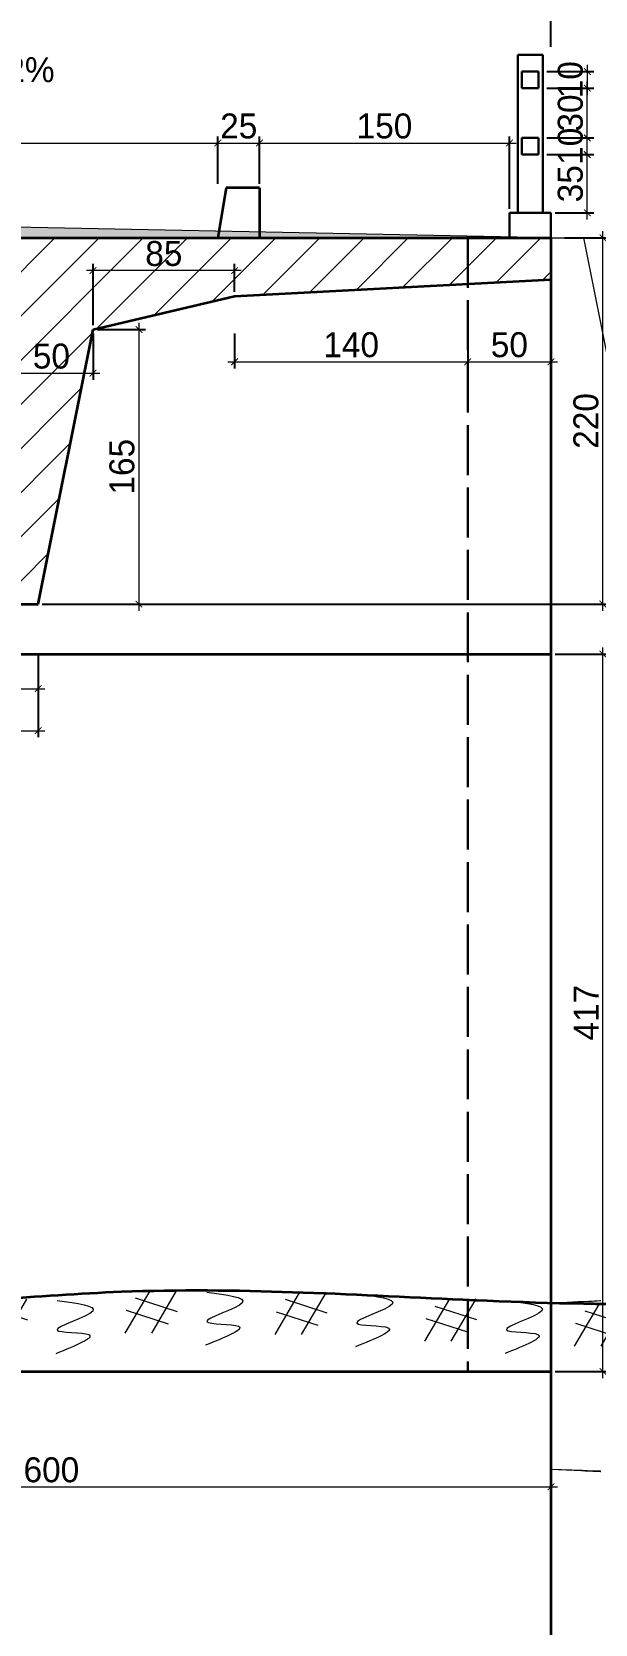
# Model space of a CAD drawing. Header units: millimetres. Extents: x -354608 to 492029, y -885357 to -234285.
# Drawn here: x 11132 to 28045, y -486772 to -438943 of the extents above; entities that cross this region are included whole.
import ezdxf

# ---------------------------------------------------------------- set-up
doc = ezdxf.new("R2010")
doc.units = ezdxf.units.MM
doc.header["$LTSCALE"] = 0.25
doc.header["$MEASUREMENT"] = 0
doc.header["$PDMODE"] = 34
doc.linetypes.add('ACAD_ISO02W100', pattern=[15, 12, -3])
doc.layers.get('0').update_dxf_attribs({"lineweight": 30})
for name, color, linetype, lineweight in [('!text', 130, 'Continuous', 20), ('2', 253, 'Continuous', 15), ('dam', 1, 'Continuous', 35), ('duong 2', 2, 'Continuous', 13), ('duong 3', 3, 'Continuous', 30), ('dut', 2, 'ACAD_ISO02W100', 30)]:
    doc.layers.add(name, color=color, linetype=linetype, lineweight=lineweight)
doc.styles.add('K-THUOC', font='11_3664_VSWICONN.TTF')
doc.styles.get("Standard").update_dxf_attribs({"font": 'VNswitzerlandcondlight.TTF'})
doc.dimstyles.new('tl 1.50', dxfattribs={"dimscale": 250, "dimtxt": 3, "dimasz": 0.8, "dimexe": 0.8, "dimexo": 0.5, "dimgap": 0.5, "dimtad": 1, "dimdec": 0, "dimlfac": 0.02, "dimzin": 0, "dimdsep": 46, "dimtxsty": 'K-THUOC', "dimblk": 'ARCHTICK', "dimcen": 1, "dimdle": 0.8, "dimclrd": 256, "dimclrt": 256, "dimadec": 0, "dimazin": 0, "dimtfac": 1, "dimtdec": 0, "dimtmove": 0, "dimatfit": 3, "dimfxl": 0, "dimfrac": 2, "dimtolj": 1, "dimtzin": 0, "dimlwd": -1, "dimarcsym": 0})

# ---------------------------------------------------------------- blocks, each defined once
blk = doc.blocks.new('_ArchTick')
at = {"color": 0, "linetype": 'ByBlock', "const_width": 0.15}
blk.add_lwpolyline([(-0.5, -0.5), (0.5, 0.5)], dxfattribs=at)
blk = doc.blocks.new('*D172')
at = {"layer": '2'}
blk.add_line((-3481, -442282), (16919, -442282), dxfattribs=at)
at = {"layer": '2', "color": 0, "lineweight": -2}
for p, q in [((-3281, -444406), (-3281, -442082)), ((16719, -443509), (16719, -442082))]:
    blk.add_line(p, q, dxfattribs=at)
at = {"layer": 'Defpoints', "color": 0}
for p in [(16719, -442282), (16719, -443634), (-3281, -444531)]:
    blk.add_point(p, dxfattribs=at)
at = {"layer": '2', "xscale": 200, "yscale": 200, "zscale": 200, "rotation": 180}
blk.add_blockref('_ArchTick', (-3281, -442282), dxfattribs=at)
at = {"layer": '2', "xscale": 200, "yscale": 200, "zscale": 200}
blk.add_blockref('_ArchTick', (16719, -442282), dxfattribs=at)
at = {"layer": '2', "insert": (6719, -441768), "char_height": 750, "attachment_point": 5, "style": 'K-THUOC'}
blk.add_mtext('\\A1;800/2', dxfattribs=at)
blk = doc.blocks.new('*D173')
at = {"layer": '2'}
blk.add_line((16519, -442282), (18169, -442282), dxfattribs=at)
at = {"layer": '2', "color": 0, "lineweight": -2}
for p, q in [((16719, -443509), (16719, -442082)), ((17969, -443506), (17969, -442082))]:
    blk.add_line(p, q, dxfattribs=at)
at = {"layer": 'Defpoints', "color": 0}
for p in [(17969, -442282), (16719, -443634), (17969, -443631)]:
    blk.add_point(p, dxfattribs=at)
at = {"layer": '2', "xscale": 200, "yscale": 200, "zscale": 200, "rotation": 180}
blk.add_blockref('_ArchTick', (16719, -442282), dxfattribs=at)
at = {"layer": '2', "xscale": 200, "yscale": 200, "zscale": 200}
blk.add_blockref('_ArchTick', (17969, -442282), dxfattribs=at)
at = {"layer": '2', "insert": (17344, -441775), "char_height": 750, "attachment_point": 5, "style": 'K-THUOC'}
blk.add_mtext('\\A1;25', dxfattribs=at)
blk = doc.blocks.new('*D174')
at = {"layer": '2'}
blk.add_line((17769, -442282), (25669, -442282), dxfattribs=at)
at = {"layer": '2', "color": 0, "lineweight": -2}
for p, q in [((17969, -443506), (17969, -442082)), ((25469, -444256), (25469, -442082))]:
    blk.add_line(p, q, dxfattribs=at)
at = {"layer": 'Defpoints', "color": 0}
for p in [(25469, -442282), (17969, -443631), (25469, -444381)]:
    blk.add_point(p, dxfattribs=at)
at = {"layer": '2', "xscale": 200, "yscale": 200, "zscale": 200, "rotation": 180}
blk.add_blockref('_ArchTick', (17969, -442282), dxfattribs=at)
at = {"layer": '2', "xscale": 200, "yscale": 200, "zscale": 200}
blk.add_blockref('_ArchTick', (25469, -442282), dxfattribs=at)
at = {"layer": '2', "insert": (21719, -441774), "char_height": 750, "attachment_point": 5, "style": 'K-THUOC'}
blk.add_mtext('\\A1;150', dxfattribs=at)
blk = doc.blocks.new('*D178')
at = {"layer": '2', "color": 0, "lineweight": -2}
for p, q in [((26594, -442631), (28010, -442631)), ((26844, -444381), (28010, -444381))]:
    blk.add_line(p, q, dxfattribs=at)
at = {"layer": '2'}
blk.add_line((27810, -444581), (27810, -442431), dxfattribs=at)
at = {"layer": 'Defpoints', "color": 0}
for p in [(26469, -442631), (27810, -442631), (26719, -444381)]:
    blk.add_point(p, dxfattribs=at)
at = {"layer": '2', "xscale": 200, "yscale": 200, "zscale": 200}
for p, rotation in [((27810, -442631), 90), ((27810, -444381), 270)]:
    blk.add_blockref('_ArchTick', p, dxfattribs=dict(at, rotation=rotation))
at = {"layer": '2', "insert": (27302, -443506), "char_height": 750, "attachment_point": 5, "rotation": 90, "style": 'K-THUOC'}
blk.add_mtext('\\A1;35', dxfattribs=at)
blk = doc.blocks.new('*D179')
at = {"layer": '2'}
blk.add_line((27810, -442831), (27810, -441931), dxfattribs=at)
at = {"layer": '2', "color": 0, "lineweight": -2}
for p, q in [((26594, -442131), (28010, -442131)), ((26594, -442631), (28010, -442631))]:
    blk.add_line(p, q, dxfattribs=at)
at = {"layer": 'Defpoints', "color": 0}
for p in [(26469, -442131), (27810, -442131), (26469, -442631)]:
    blk.add_point(p, dxfattribs=at)
at = {"layer": '2', "xscale": 200, "yscale": 200, "zscale": 200}
for p, rotation in [((27810, -442131), 90), ((27810, -442631), 270)]:
    blk.add_blockref('_ArchTick', p, dxfattribs=dict(at, rotation=rotation))
at = {"layer": '2', "insert": (27302, -442381), "char_height": 750, "attachment_point": 5, "rotation": 90, "style": 'K-THUOC'}
blk.add_mtext('\\A1;10', dxfattribs=at)
blk = doc.blocks.new('*D180')
at = {"layer": '2'}
blk.add_line((27810, -442331), (27810, -440431), dxfattribs=at)
at = {"layer": '2', "color": 0, "lineweight": -2}
for p, q in [((26594, -440631), (28010, -440631)), ((26594, -442131), (28010, -442131))]:
    blk.add_line(p, q, dxfattribs=at)
at = {"layer": 'Defpoints', "color": 0}
for p in [(26469, -440631), (27810, -440631), (26469, -442131)]:
    blk.add_point(p, dxfattribs=at)
at = {"layer": '2', "xscale": 200, "yscale": 200, "zscale": 200}
for p, rotation in [((27810, -440631), 90), ((27810, -442131), 270)]:
    blk.add_blockref('_ArchTick', p, dxfattribs=dict(at, rotation=rotation))
at = {"layer": '2', "insert": (27302, -441381), "char_height": 750, "attachment_point": 5, "rotation": 90, "style": 'K-THUOC'}
blk.add_mtext('\\A1;30', dxfattribs=at)
blk = doc.blocks.new('*D181')
at = {"layer": '2'}
blk.add_line((27810, -439931), (27810, -440831), dxfattribs=at)
at = {"layer": '2', "color": 0, "lineweight": -2}
for p, q in [((26594, -440131), (28010, -440131)), ((26594, -440631), (28010, -440631))]:
    blk.add_line(p, q, dxfattribs=at)
at = {"layer": 'Defpoints', "color": 0}
for p in [(26469, -440131), (26469, -440631), (27810, -440631)]:
    blk.add_point(p, dxfattribs=at)
at = {"layer": '2', "xscale": 200, "yscale": 200, "zscale": 200}
for p, rotation in [((27810, -440131), 90), ((27810, -440631), 270)]:
    blk.add_blockref('_ArchTick', p, dxfattribs=dict(at, rotation=rotation))
at = {"layer": '2', "insert": (27302, -440381), "char_height": 750, "attachment_point": 5, "rotation": 90, "style": 'K-THUOC'}
blk.add_mtext('\\A1;10', dxfattribs=at)
blk = doc.blocks.new('*D217')
at = {"layer": '2', "color": 0, "lineweight": -2}
for p, q in [((11319, -457690), (11319, -458874)), ((8819, -457756), (8819, -458874))]:
    blk.add_line(p, q, dxfattribs=at)
at = {"layer": '2'}
blk.add_line((8619, -458674), (11519, -458674), dxfattribs=at)
at = {"layer": 'Defpoints', "color": 0}
for p in [(8819, -457631), (11319, -457565), (11319, -458674)]:
    blk.add_point(p, dxfattribs=at)
at = {"layer": '2', "xscale": 200, "yscale": 200, "zscale": 200, "rotation": 180}
blk.add_blockref('_ArchTick', (8819, -458674), dxfattribs=at)
at = {"layer": '2', "xscale": 200, "yscale": 200, "zscale": 200}
blk.add_blockref('_ArchTick', (11319, -458674), dxfattribs=at)
at = {"layer": '2', "insert": (10069, -458166), "char_height": 750, "attachment_point": 5, "style": 'K-THUOC'}
blk.add_mtext('\\A1;50', dxfattribs=at)
blk = doc.blocks.new('*D218')
at = {"layer": '2', "color": 0, "lineweight": -2}
for p, q in [((-3281, -457756), (-3281, -460134)), ((11319, -458117), (11319, -460134))]:
    blk.add_line(p, q, dxfattribs=at)
at = {"layer": '2'}
blk.add_line((-3481, -459934), (11519, -459934), dxfattribs=at)
at = {"layer": 'Defpoints', "color": 0}
for p in [(-3281, -457631), (11319, -457992), (11319, -459934)]:
    blk.add_point(p, dxfattribs=at)
at = {"layer": '2', "xscale": 200, "yscale": 200, "zscale": 200, "rotation": 180}
blk.add_blockref('_ArchTick', (-3281, -459934), dxfattribs=at)
at = {"layer": '2', "xscale": 200, "yscale": 200, "zscale": 200}
blk.add_blockref('_ArchTick', (11319, -459934), dxfattribs=at)
at = {"layer": '2', "insert": (4019, -459427), "char_height": 750, "attachment_point": 5, "style": 'K-THUOC'}
blk.add_mtext('\\A1;292', dxfattribs=at)
blk = doc.blocks.new('*D223')
at = {"layer": '2'}
blk.add_line((17419, -446114), (12769, -446114), dxfattribs=at)
at = {"layer": '2', "color": 0, "lineweight": -2}
for p, q in [((12969, -447756), (12969, -445914)), ((17219, -446756), (17219, -445914))]:
    blk.add_line(p, q, dxfattribs=at)
at = {"layer": 'Defpoints', "color": 0}
for p in [(12969, -446114), (17219, -446881), (12969, -447881)]:
    blk.add_point(p, dxfattribs=at)
at = {"layer": '2', "xscale": 200, "yscale": 200, "zscale": 200, "rotation": 180}
blk.add_blockref('_ArchTick', (12969, -446114), dxfattribs=at)
at = {"layer": '2', "xscale": 200, "yscale": 200, "zscale": 200}
blk.add_blockref('_ArchTick', (17219, -446114), dxfattribs=at)
at = {"layer": '2', "insert": (15094, -445606), "char_height": 750, "attachment_point": 5, "style": 'K-THUOC'}
blk.add_mtext('\\A1;85', dxfattribs=at)
blk = doc.blocks.new('*D224')
at = {"layer": '2', "color": 0, "lineweight": -2}
for p, q in [((17219, -448006), (17219, -449053)), ((24219, -448480), (24219, -449053))]:
    blk.add_line(p, q, dxfattribs=at)
at = {"layer": '2'}
blk.add_line((17019, -448853), (24419, -448853), dxfattribs=at)
at = {"layer": 'Defpoints', "color": 0}
for p in [(17219, -447881), (24219, -448355), (24219, -448853)]:
    blk.add_point(p, dxfattribs=at)
at = {"layer": '2', "xscale": 200, "yscale": 200, "zscale": 200, "rotation": 180}
blk.add_blockref('_ArchTick', (17219, -448853), dxfattribs=at)
at = {"layer": '2', "xscale": 200, "yscale": 200, "zscale": 200}
blk.add_blockref('_ArchTick', (24219, -448853), dxfattribs=at)
at = {"layer": '2', "insert": (20719, -448345), "char_height": 750, "attachment_point": 5, "style": 'K-THUOC'}
blk.add_mtext('\\A1;140', dxfattribs=at)
blk = doc.blocks.new('*D225')
at = {"layer": '2', "color": 0, "lineweight": -2}
for p, q in [((26719, -446506), (26719, -449053)), ((24219, -448355), (24219, -449053))]:
    blk.add_line(p, q, dxfattribs=at)
at = {"layer": '2'}
blk.add_line((24019, -448853), (26919, -448853), dxfattribs=at)
at = {"layer": 'Defpoints', "color": 0}
for p in [(26719, -446381), (24219, -448230), (26719, -448853)]:
    blk.add_point(p, dxfattribs=at)
at = {"layer": '2', "xscale": 200, "yscale": 200, "zscale": 200, "rotation": 180}
blk.add_blockref('_ArchTick', (24219, -448853), dxfattribs=at)
at = {"layer": '2', "xscale": 200, "yscale": 200, "zscale": 200}
blk.add_blockref('_ArchTick', (26719, -448853), dxfattribs=at)
at = {"layer": '2', "insert": (25469, -448345), "char_height": 750, "attachment_point": 5, "style": 'K-THUOC'}
blk.add_mtext('\\A1;50', dxfattribs=at)
blk = doc.blocks.new('*D226')
at = {"layer": '2', "color": 0, "lineweight": -2}
for p, q in [((10469, -448006), (10469, -449395)), ((12969, -448006), (12969, -449395))]:
    blk.add_line(p, q, dxfattribs=at)
at = {"layer": '2'}
blk.add_line((10269, -449195), (13169, -449195), dxfattribs=at)
at = {"layer": 'Defpoints', "color": 0}
for p in [(10469, -447881), (12969, -447881), (12969, -449195)]:
    blk.add_point(p, dxfattribs=at)
at = {"layer": '2', "xscale": 200, "yscale": 200, "zscale": 200, "rotation": 180}
blk.add_blockref('_ArchTick', (10469, -449195), dxfattribs=at)
at = {"layer": '2', "xscale": 200, "yscale": 200, "zscale": 200}
blk.add_blockref('_ArchTick', (12969, -449195), dxfattribs=at)
at = {"layer": '2', "insert": (11719, -448687), "char_height": 750, "attachment_point": 5, "style": 'K-THUOC'}
blk.add_mtext('\\A1;50', dxfattribs=at)
blk = doc.blocks.new('*D227')
at = {"layer": '2'}
blk.add_line((14347, -447681), (14347, -456331), dxfattribs=at)
at = {"layer": '2', "color": 0, "lineweight": -2}
for p, q in [((13094, -447881), (14547, -447881)), ((11444, -456131), (14547, -456131))]:
    blk.add_line(p, q, dxfattribs=at)
at = {"layer": 'Defpoints', "color": 0}
for p in [(12969, -447881), (11319, -456131), (14347, -456131)]:
    blk.add_point(p, dxfattribs=at)
at = {"layer": '2', "xscale": 200, "yscale": 200, "zscale": 200}
for p, rotation in [((14347, -447881), 90), ((14347, -456131), 270)]:
    blk.add_blockref('_ArchTick', p, dxfattribs=dict(at, rotation=rotation))
at = {"layer": '2', "insert": (13839, -452006), "char_height": 750, "attachment_point": 5, "rotation": 90, "style": 'K-THUOC'}
blk.add_mtext('\\A1;165', dxfattribs=at)
blk = doc.blocks.new('*D228')
at = {"layer": '2', "color": 0, "lineweight": -2}
for p, q in [((26844, -457631), (28478, -457631)), ((26844, -479181), (28478, -479181))]:
    blk.add_line(p, q, dxfattribs=at)
at = {"layer": '2'}
blk.add_line((28278, -479381), (28278, -457431), dxfattribs=at)
at = {"layer": 'Defpoints', "color": 0}
for p in [(26719, -457631), (28278, -457631), (26719, -479181)]:
    blk.add_point(p, dxfattribs=at)
at = {"layer": '2', "xscale": 200, "yscale": 200, "zscale": 200}
for p, rotation in [((28278, -457631), 90), ((28278, -479181), 270)]:
    blk.add_blockref('_ArchTick', p, dxfattribs=dict(at, rotation=rotation))
at = {"layer": '2', "insert": (27778, -468406), "char_height": 750, "attachment_point": 5, "rotation": 90, "style": 'K-THUOC'}
blk.add_mtext('\\A1;417', dxfattribs=at)
blk = doc.blocks.new('*D229')
at = {"layer": '2', "color": 0, "lineweight": -2}
for p, q in [((27122, -445131), (28478, -445131)), ((12996, -456131), (28478, -456131))]:
    blk.add_line(p, q, dxfattribs=at)
at = {"layer": '2'}
blk.add_line((28278, -456331), (28278, -444931), dxfattribs=at)
at = {"layer": 'Defpoints', "color": 0}
for p in [(26997, -445131), (28278, -445131), (12871, -456131)]:
    blk.add_point(p, dxfattribs=at)
at = {"layer": '2', "xscale": 200, "yscale": 200, "zscale": 200}
for p, rotation in [((28278, -445131), 90), ((28278, -456131), 270)]:
    blk.add_blockref('_ArchTick', p, dxfattribs=dict(at, rotation=rotation))
at = {"layer": '2', "insert": (27771, -450631), "char_height": 750, "attachment_point": 5, "rotation": 90, "style": 'K-THUOC'}
blk.add_mtext('\\A1;220', dxfattribs=at)
blk = doc.blocks.new('*D234')
at = {"layer": '2', "color": 0, "lineweight": -2}
for p, q in [((-3281, -480545), (-3281, -482849)), ((26719, -480545), (26719, -482849))]:
    blk.add_line(p, q, dxfattribs=at)
at = {"layer": '2'}
blk.add_line((-3481, -482649), (26919, -482649), dxfattribs=at)
at = {"layer": 'Defpoints', "color": 0}
for p in [(-3281, -480420), (26719, -480420), (26719, -482649)]:
    blk.add_point(p, dxfattribs=at)
at = {"layer": '2', "xscale": 200, "yscale": 200, "zscale": 200, "rotation": 180}
blk.add_blockref('_ArchTick', (-3281, -482649), dxfattribs=at)
at = {"layer": '2', "xscale": 200, "yscale": 200, "zscale": 200}
blk.add_blockref('_ArchTick', (26719, -482649), dxfattribs=at)
at = {"layer": '2', "insert": (11719, -482141), "char_height": 750, "attachment_point": 5, "style": 'K-THUOC'}
blk.add_mtext('\\A1;600', dxfattribs=at)
blk = doc.blocks.new('*D704')
at = {"layer": '2'}
blk.add_line((-3481, -435220), (26919, -435220), dxfattribs=at)
at = {"layer": '2', "color": 0, "lineweight": -2}
for p, q in [((-3281, -440388), (-3281, -435020)), ((26719, -439388), (26719, -435020))]:
    blk.add_line(p, q, dxfattribs=at)
at = {"layer": 'Defpoints', "color": 0}
for p in [(26719, -435220), (26719, -439513), (-3281, -440513)]:
    blk.add_point(p, dxfattribs=at)
at = {"layer": '2', "xscale": 200, "yscale": 200, "zscale": 200, "rotation": 180}
blk.add_blockref('_ArchTick', (-3281, -435220), dxfattribs=at)
at = {"layer": '2', "xscale": 200, "yscale": 200, "zscale": 200}
blk.add_blockref('_ArchTick', (26719, -435220), dxfattribs=at)
at = {"layer": '2', "insert": (11719, -434707), "char_height": 750, "attachment_point": 5, "style": 'K-THUOC'}
blk.add_mtext('\\A1;1200/2', dxfattribs=at)
blk = doc.blocks.new('dattn')
at = {"layer": 'duong 3', "lineweight": 13}
for p, q in [((0, 0), (-745, -1272)), ((793, 0), (48, -1272)), ((-434, -212), (820, -618)), ((-705, -585), (549, -991))]:
    blk.add_line(p, q, dxfattribs=at)
blk.add_spline([(1715, -44), (2779, -359), (1715, -930), (2661, -1067), (1675, -1638)], degree=3, dxfattribs=at)

msp = doc.modelspace()

# ---------------------------------------------------------------- hatches: boundary and pattern name
at = {"layer": '!text'}
h = msp.add_hatch(color=2, dxfattribs=at)
h.paths.add_polyline_path([(-3280.2, -444531.1), (-3280.8, -445131), (16719.2, -445131), (16752.5, -444931.7)])
h.paths.add_polyline_path([(17969.2, -445131), (17969.2, -444956), (16752.5, -444931.7), (16719.2, -445131)])
h.paths.add_polyline_path([(26719.2, -445131), (17969.2, -444956), (17969.2, -445131)])
h.paths.add_polyline_path([(-33280.8, -445131), (-3280.2, -444531), (-3280.8, -445131)])
at = {"layer": 'duong 2', "lineweight": 13}
h = msp.add_hatch(dxfattribs=at)
h.set_pattern_fill('ANSI31', color=256, scale=7500, style=0)
h.set_pattern_definition([(45, (-197268.6, -785482.5), (-662.9126, 662.9126), [])])
h.paths.add_polyline_path([(12969.2, -447881), (17219.2, -446881), (24219.2, -446512.6), (24219.2, -445131), (-3280.8, -445131), (-3280.8, -446381), (6219.2, -446381), (10469.2, -447881), (9319.2, -453631), (8069.2, -454881), (-3280.8, -454881), (-3280.8, -456131), (11319.2, -456131)])
h.paths.add_polyline_path([(26719.2, -446381), (26719.2, -445131), (24219.2, -445131), (24219.2, -446512.6)])
h.paths.add_polyline_path([(4447.7, -456187.9), (4447.7, -454815.5), (2687.1, -454815.5), (2687.1, -456187.9)], flags=9)
h.paths.add_polyline_path([(8012.4, -455965.1), (9384.8, -455965.1), (9384.8, -454204.5), (8012.4, -454204.5)], flags=24)
h.paths.add_polyline_path([(11107.4, -454937.9), (11107.4, -453565.5), (9346.8, -453565.5), (9346.8, -454937.9)], flags=24)
h.paths.add_polyline_path([(7661.2, -446339.3), (9033.6, -446339.3), (9033.6, -444578.8), (7661.2, -444578.8)], flags=9)
h.paths.add_polyline_path([(14411.2, -446384.5), (15783.6, -446384.5), (15783.6, -444623.9), (14411.2, -444623.9)], flags=9)
h.paths.add_polyline_path([(11034.5, -449464.3), (12406.9, -449464.3), (12406.9, -447703.7), (11034.5, -447703.7)], flags=24)

# ---------------------------------------------------------------- linework, layer by layer
at = {"layer": '!text', "color": 2}
for p, q in [((26719.2, -445131), (-3280.8, -444531)), ((17969.2, -445131), (16719.2, -445131)), ((26719.2, -445131), (29219.2, -445131))]:
    msp.add_line(p, q, dxfattribs=at)
at = {"layer": '2'}
msp.add_line((27691.9, -445131), (32356, -468457.1), dxfattribs=at)
at = {"layer": 'dam'}
for p, q in [((16969.2, -443631), (16719.2, -445131)), ((17969.2, -443631), (16969.2, -443631)), ((17969.2, -443631), (17969.2, -445131)), ((-33280.8, -445131), (26719.2, -445131)), ((26719.2, -445131), (26719.2, -479181)), ((17219.2, -446881), (26719.2, -446381)), ((12969.2, -447881), (17219.2, -446881)), ((11319.2, -456131), (12969.2, -447881)), ((-3280.8, -456131), (11319.2, -456131)), ((-3280.8, -457631), (26719.2, -457631)), ((-3280.8, -479181), (26719.2, -479181)), ((26719.2, -479181), (26719.2, -489181))]:
    msp.add_line(p, q, dxfattribs=at)
msp.add_open_spline([(-3280.8, -476681), (-116.6, -477169.6), (5475.2, -477521), (14847.8, -476492.4), (24394.5, -477111.6), (37987.2, -477432.5), (50077.2, -471918), (58371.3, -471761.5), (61875.1, -471129.8)], degree=3, knots=[0, 0, 0, 0, 1900.1560194, 3405.8940644, 5478.6984703, 7792.7981616, 11400.0285395, 12811.4155028, 12811.4155028, 12811.4155028, 12811.4155028], dxfattribs=at)
at = {"layer": 'duong 3'}
for p, q in [((26469.2, -439631), (25719.2, -439631)), ((25719.2, -439631), (25719.2, -444381)), ((26469.2, -439631), (26469.2, -444381)), ((26344.2, -440131), (25844.2, -440131)), ((25844.2, -440131), (25844.2, -440631)), ((26344.2, -440131), (26344.2, -440631)), ((26344.2, -440631), (25844.2, -440631)), ((26344.2, -442131), (25844.2, -442131)), ((25844.2, -442131), (25844.2, -442631)), ((26344.2, -442131), (26344.2, -442631)), ((26344.2, -442631), (25844.2, -442631)), ((25469.2, -444381), (25469.2, -445131)), ((26719.2, -444381), (25469.2, -444381)), ((26719.2, -445131), (26719.2, -444381))]:
    msp.add_line(p, q, dxfattribs=at)
at = {"layer": 'dut', "ltscale": 500}
msp.add_line((24219.2, -445131), (24219.2, -479181), dxfattribs=at)
at = {"layer": 'dut', "lineweight": 15, "ltscale": 500}
for points in [[(26719.2, -477120.5), (37034.3, -476140.4), (45433.2, -473883), (54717.8, -471879.6)], [(26719.2, -477120.5), (35952, -476886.1), (46714.7, -474983.9), (57217.8, -471879.6)], [(26719.2, -482120.5), (36667.6, -482019.9), (47283.7, -479642.9), (54717.8, -476879.6)], [(26719.2, -482120.5), (41329.4, -481942.9), (52008.1, -479245.6), (57217.8, -476879.6)]]:
    msp.add_spline(points, degree=3, dxfattribs=at)

# ---------------------------------------------------------------- block references
at = {"layer": '!text', "color": 2}
for p in [(14672.5, -476758.4), (19171.6, -476802.7), (10180, -477009.6), (23667.1, -477003.7), (28164.5, -477147.2)]:
    msp.add_blockref('dattn', p, dxfattribs=at)

# ---------------------------------------------------------------- texts
at = {"layer": 'duong 3', "insert": (1726.1, -439703.7), "char_height": 750, "width": 50000, "attachment_point": 1}
msp.add_mtext('LÅÏP TAÛO DÄÚC 2%', dxfattribs=at)

# ---------------------------------------------------------------- dimensions: what is measured, and where the dimension line sits
at = {"layer": '2'}
for base, p1, p2, text, picture, middle in [((26719.2, -435220.2), (-3280.8, -440512.7), (26719.2, -439513.1), '1200/2', '*D704', (11719.2, -434706.6)), ((16719.2, -442281.6), (-3280.8, -444531), (16719.2, -443633.8), '800/2', '*D172', (6719.2, -441768))]:
    dim = msp.add_linear_dim(base=base, p1=p1, p2=p2, text=text, dimstyle='tl 1.50', dxfattribs=at)
    dim.commit()
    dim.dimension.update_dxf_attribs({"geometry": picture, "text_midpoint": middle})
for base, p1, p2, picture, middle in [((27809.6, -440631), (26469.2, -440131), (26469.2, -440631), '*D181', (27809.6, -440381)), ((27809.6, -442131), (26469.2, -442631), (26469.2, -442131), '*D179', (27809.6, -442381))]:
    dim = msp.add_linear_dim(base=base, p1=p1, p2=p2, angle=90, dimstyle='tl 1.50', dxfattribs=at)
    dim.commit()
    dim.dimension.update_dxf_attribs({"geometry": picture, "text_midpoint": middle, "dimtype": 160})
for base, p1, p2, picture, middle in [((27809.6, -440631), (26469.2, -442131), (26469.2, -440631), '*D180', (27301.8, -441381)), ((27809.6, -442631), (26719.2, -444381), (26469.2, -442631), '*D178', (27301.8, -443506)), ((28278.3, -445131), (12870.5, -456131), (26997.2, -445131), '*D229', (27770.5, -450631)), ((14346.9, -456131), (12969.2, -447881), (11319.2, -456131), '*D227', (13839.1, -452006))]:
    dim = msp.add_linear_dim(base=base, p1=p1, p2=p2, angle=90, dimstyle='tl 1.50', dxfattribs=at)
    dim.commit()
    dim.dimension.update_dxf_attribs({"geometry": picture, "text_midpoint": middle})
for base, p1, p2, picture, middle in [((17969.2, -442281.6), (16719.2, -443633.8), (17969.2, -443631), '*D173', (17344.2, -441774.5)), ((25469.2, -442281.6), (17969.2, -443631), (25469.2, -444381), '*D174', (21719.2, -441773.8)), ((12969.2, -446113.5), (17219.2, -446881), (12969.2, -447881), '*D223', (15094.2, -445606.5)), ((26719.2, -448852.8), (24219.2, -448230.1), (26719.2, -446381), '*D225', (25469.2, -448345)), ((12969.2, -449194.8), (10469.2, -447881), (12969.2, -447881), '*D226', (11719.2, -448687)), ((24219.2, -448852.8), (17219.2, -447881), (24219.2, -448355.1), '*D224', (20719.2, -448345)), ((11319.2, -459934.3), (-3280.8, -457631), (11319.2, -457992), '*D218', (4019.2, -459426.5)), ((11319.2, -458674.2), (8819.2, -457631), (11319.2, -457565.1), '*D217', (10069.2, -458166.4)), ((26719.2, -482648.6), (-3280.8, -480420.4), (26719.2, -480420.4), '*D234', (11719.2, -482140.8))]:
    dim = msp.add_linear_dim(base=base, p1=p1, p2=p2, dimstyle='tl 1.50', dxfattribs=at)
    dim.commit()
    dim.dimension.update_dxf_attribs({"geometry": picture, "text_midpoint": middle})
dim = msp.add_linear_dim(base=(28278.3, -457631), p1=(26719.2, -479181), p2=(26719.2, -457631), angle=90, text='417', dimstyle='tl 1.50', dxfattribs=at)
dim.commit()
dim.dimension.update_dxf_attribs({"geometry": '*D228', "text_midpoint": (27778.3, -468406)})

doc.saveas('drawing.dxf')
